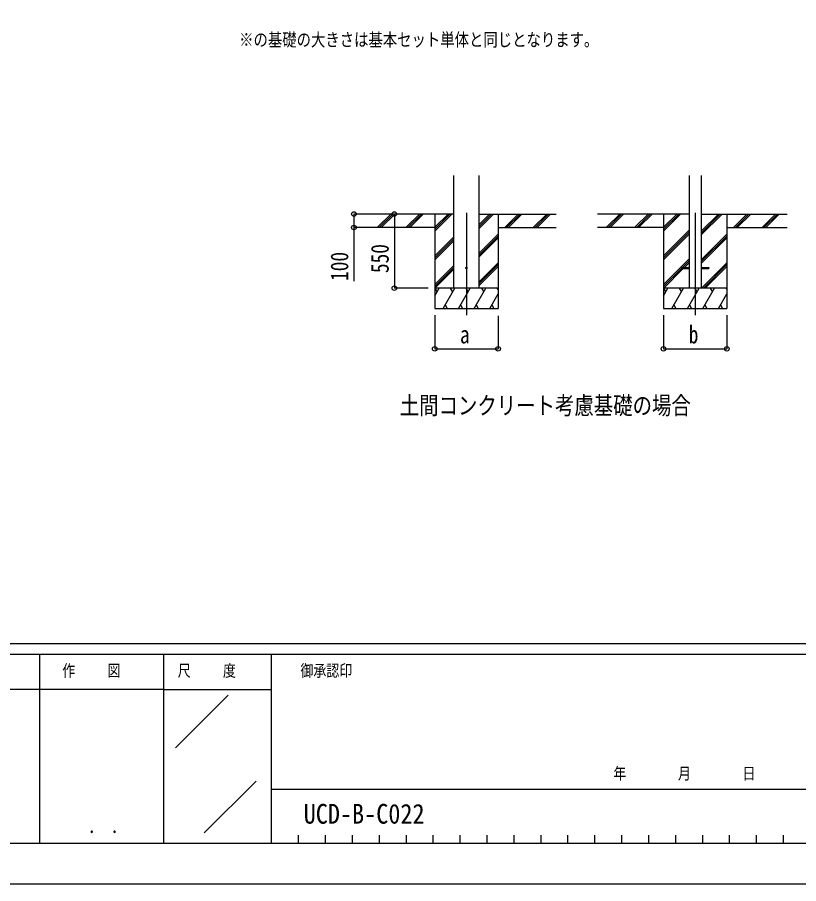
# Model space of a CAD drawing. Units: millimetres, scale not verified. Extents: x -16820 to 16820, y -11880 to 11880.
# Drawn here: x 6855 to 12655, y -11880 to -5453 of the extents above; entities that cross this region are included whole.
import ezdxf
from ezdxf.enums import TextEntityAlignment as Align

# ---------------------------------------------------------------- set-up
doc = ezdxf.new("R2010")
doc.units = ezdxf.units.MM
doc.header["$LTSCALE"] = 40
for name, color, linetype in [('0-2_USER1', 3, 'Continuous'), ('0-3_YKK_12', 2, 'Continuous'), ('0-4_YKK_13', 4, 'Continuous'), ('0-5_YKK_A1', 4, 'Continuous'), ('0-6_YKK_D', 6, 'Continuous'), ('0-7_YKK_ZWAK', 7, 'Continuous')]:
    doc.layers.add(name, color=color, linetype=linetype)
doc.styles.add('ＭＳ ゴシック', font='')
doc.styles.get('ＭＳ ゴシック').set_extended_font_data('MS Gothic')

msp = doc.modelspace()

# ---------------------------------------------------------------- linework, layer by layer
at = {"layer": '0-3_YKK_12'}
for p, q in [((10188.47, -6902.78), (10188.47, -7661.99)), ((11886.93, -6902.78), (11886.93, -7661.99))]:
    msp.add_line(p, q, dxfattribs=at)
at = {"layer": '0-4_YKK_13'}
for p, q in [((11786.93, -7307.49), (11786.93, -7316.49)), ((11786.93, -7307.49), (11841.73, -7307.49)), ((11786.93, -7316.49), (11841.73, -7316.49)), ((11932.13, -7307.49), (11986.93, -7307.49)), ((11932.13, -7316.49), (11986.93, -7316.49)), ((11986.93, -7307.49), (11986.93, -7316.49))]:
    msp.add_line(p, q, dxfattribs=at)
msp.add_circle((10188.47, -7311.99), 5, dxfattribs=at)
at = {"layer": '0-5_YKK_A1'}
for p, q in [((10094.72, -7461.99), (10094.72, -6626.64)), ((10282.22, -7461.99), (10282.22, -6626.64)), ((11841.73, -6626.64), (11841.73, -7461.99)), ((11932.13, -6626.64), (11932.13, -7461.99)), ((10094.72, -6911.99), (9462.52, -6911.99)), ((9529.21, -7010.59), (9627.8, -6911.99)), ((9541.95, -7011.99), (9641.95, -6911.99)), ((9556.09, -7011.99), (9656.09, -6911.99)), ((9741.34, -7010.59), (9839.94, -6911.99)), ((9754.08, -7011.99), (9854.08, -6911.99)), ((9768.22, -7011.99), (9868.22, -6911.99)), ((9953.47, -6911.99), (9953.47, -7611.99)), ((9953.47, -7038.87), (10080.35, -6911.99)), ((9953.47, -7024.73), (10066.21, -6911.99)), ((9953.47, -7010.59), (10052.07, -6911.99)), ((10282.22, -7018.49), (10388.72, -6911.99)), ((10282.22, -7004.35), (10374.58, -6911.99)), ((10282.22, -6990.21), (10360.44, -6911.99)), ((10282.22, -6911.99), (10854.09, -6911.99)), ((10423.47, -6911.99), (10423.47, -7611.99)), ((10472.57, -7011.99), (10572.57, -6911.99)), ((10486.71, -7011.99), (10586.71, -6911.99)), ((10500.85, -7011.99), (10600.85, -6911.99)), ((10684.7, -7011.99), (10784.7, -6911.99)), ((10698.84, -7011.99), (10798.84, -6911.99)), ((10712.98, -7011.99), (10812.98, -6911.99)), ((11841.73, -6911.99), (11160.98, -6911.99)), ((11227.67, -7010.59), (11326.26, -6911.99)), ((11240.4, -7011.99), (11340.41, -6911.99)), ((11254.55, -7011.99), (11354.55, -6911.99)), ((11439.8, -7010.59), (11538.4, -6911.99)), ((11452.54, -7011.99), (11552.54, -6911.99)), ((11466.68, -7011.99), (11566.68, -6911.99)), ((11651.93, -6911.99), (11651.93, -7611.99)), ((11651.93, -7038.87), (11778.81, -6911.99)), ((11651.93, -7024.73), (11764.67, -6911.99)), ((11651.93, -7010.59), (11750.53, -6911.99)), ((11932.13, -7067.04), (12087.18, -6911.99)), ((11932.13, -7052.9), (12073.04, -6911.99)), ((11932.13, -7038.75), (12058.89, -6911.99)), ((11932.13, -6911.99), (12570.14, -6911.99)), ((12121.93, -6911.99), (12121.93, -7611.99)), ((12171.03, -7011.99), (12271.03, -6911.99)), ((12185.17, -7011.99), (12285.17, -6911.99)), ((12199.31, -7011.99), (12299.31, -6911.99)), ((12383.16, -7011.99), (12483.16, -6911.99)), ((12397.3, -7011.99), (12497.3, -6911.99)), ((12411.44, -7011.99), (12511.44, -6911.99)), ((9953.47, -7011.99), (9462.52, -7011.99)), ((10282.22, -7202.34), (10423.47, -7061.09)), ((10423.47, -7011.99), (10854.09, -7011.99)), ((11651.93, -7011.99), (11160.98, -7011.99)), ((11651.93, -7222.72), (11841.73, -7032.92)), ((11651.93, -7236.86), (11841.73, -7047.06)), ((11651.93, -7251), (11841.73, -7061.2)), ((11932.13, -7250.89), (12121.93, -7061.09)), ((12121.93, -7011.99), (12570.14, -7011.99)), ((9953.47, -7222.72), (10094.72, -7081.47)), ((9953.47, -7236.86), (10094.72, -7095.61)), ((9953.47, -7251), (10094.72, -7109.75)), ((10282.22, -7216.48), (10423.47, -7075.23)), ((10282.22, -7230.62), (10423.47, -7089.37)), ((11932.13, -7265.03), (12121.93, -7075.23)), ((11932.13, -7279.17), (12121.93, -7089.37)), ((11651.93, -7434.85), (11841.73, -7245.05)), ((11793.43, -7307.49), (11841.73, -7259.19)), ((9953.47, -7434.85), (10094.72, -7293.6)), ((9953.47, -7448.99), (10094.72, -7307.74)), ((9954.61, -7461.99), (10094.72, -7321.89)), ((10282.22, -7414.47), (10423.47, -7273.22)), ((10282.22, -7428.61), (10423.47, -7287.36)), ((10282.22, -7442.75), (10423.47, -7301.5)), ((11651.93, -7448.99), (11786.93, -7313.99)), ((11653.07, -7461.99), (11798.57, -7316.49)), ((11807.57, -7307.49), (11841.73, -7273.34)), ((11933.15, -7461.99), (12121.93, -7273.22)), ((11947.3, -7461.99), (12121.93, -7287.36)), ((11961.44, -7461.99), (12121.93, -7301.5)), ((10423.47, -7461.99), (9953.47, -7461.99)), ((9953.47, -7518.16), (9985.9, -7461.99)), ((9970.9, -7487.97), (9955.9, -7461.99)), ((10014.77, -7611.99), (10101.37, -7461.99)), ((10086.37, -7487.97), (10071.37, -7461.99)), ((10130.24, -7611.99), (10216.84, -7461.99)), ((10201.84, -7487.97), (10186.84, -7461.99)), ((10245.71, -7611.99), (10332.31, -7461.99)), ((10317.31, -7487.97), (10302.31, -7461.99)), ((10361.18, -7611.99), (10423.47, -7504.1)), ((10423.47, -7471.85), (10417.78, -7461.99)), ((12121.93, -7461.99), (11651.93, -7461.99)), ((11651.93, -7518.16), (11684.36, -7461.99)), ((11669.36, -7487.97), (11654.36, -7461.99)), ((11713.23, -7611.99), (11799.83, -7461.99)), ((11784.83, -7487.97), (11769.83, -7461.99)), ((11828.7, -7611.99), (11915.3, -7461.99)), ((11900.3, -7487.97), (11885.3, -7461.99)), ((11944.17, -7611.99), (12030.77, -7461.99)), ((12015.77, -7487.97), (12000.77, -7461.99)), ((12059.64, -7611.99), (12121.93, -7504.1)), ((12121.93, -7471.85), (12116.24, -7461.99)), ((9953.47, -7611.99), (10423.47, -7611.99)), ((10029.77, -7586.01), (10044.77, -7611.99)), ((10145.24, -7586.01), (10160.23, -7611.99)), ((10260.71, -7586.01), (10275.71, -7611.99)), ((10376.18, -7586.01), (10391.18, -7611.99)), ((11651.93, -7611.99), (12121.93, -7611.99)), ((11728.23, -7586.01), (11743.22, -7611.99)), ((11843.7, -7586.01), (11858.69, -7611.99)), ((11959.17, -7586.01), (11974.17, -7611.99)), ((12074.64, -7586.01), (12089.63, -7611.99))]:
    msp.add_line(p, q, dxfattribs=at)
at = {"layer": '0-6_YKK_D'}
for p, q in [((9528.13, -6911.99), (9352.47, -6911.99)), ((9903.47, -6911.99), (9652.47, -6911.99)), ((9653.47, -6911.99), (9653.47, -7461.99)), ((9528.13, -7011.99), (9352.47, -7011.99)), ((9903.47, -7461.99), (9652.47, -7461.99)), ((9953.47, -7661.99), (9953.47, -7912.99)), ((10423.47, -7666.06), (10423.47, -7912.99)), ((11651.93, -7661.99), (11651.93, -7912.99)), ((12121.93, -7661.99), (12121.93, -7912.99)), ((9953.47, -7911.99), (10423.47, -7911.99)), ((11651.93, -7911.99), (12121.93, -7911.99))]:
    msp.add_line(p, q, dxfattribs=at)
msp.add_lwpolyline([(9353.47, -6911.99), (9353.47, -7011.99), (9353.47, -7410.84)], dxfattribs=at)
for centre in [(9353.47, -6911.99), (9653.47, -6911.99), (9353.47, -7011.99), (9653.47, -7461.99), (9953.47, -7911.99), (10423.47, -7911.99), (11651.93, -7911.99), (12121.93, -7911.99)]:
    msp.add_circle(centre, 17, dxfattribs=at)
at = {"layer": '0-7_YKK_ZWAK'}
for p, q in [((15580.08, -10100), (-15619.92, -10100)), ((7020.08, -10180), (7020.08, -11580)), ((7940.08, -10180), (7940.08, -11580)), ((8740.08, -10180), (7940.08, -10180)), ((12870.08, -10180), (8740.08, -10180)), ((8740.08, -10180), (8740.08, -11580)), ((7940.08, -10440), (5180.08, -10440)), ((7940.08, -10440), (8740.08, -10440)), ((8028.42, -10873.16), (8420.15, -10481.43)), ((8242.69, -11503.95), (8627.57, -11119.07)), ((8740.08, -11180), (12870.08, -11180)), ((8940.08, -11520), (8940.08, -11580)), ((9140.08, -11520), (9140.08, -11580)), ((9340.08, -11520), (9340.08, -11580)), ((9540.08, -11520), (9540.08, -11580)), ((9740.08, -11520), (9740.08, -11580)), ((9940.08, -11520), (9940.08, -11580)), ((10140.08, -11520), (10140.08, -11580)), ((10340.08, -11520), (10340.08, -11580)), ((10540.08, -11520), (10540.08, -11580)), ((10740.08, -11520), (10740.08, -11580)), ((10940.08, -11520), (10940.08, -11580)), ((11140.08, -11520), (11140.08, -11580)), ((11340.08, -11520), (11340.08, -11580)), ((11540.08, -11520), (11540.08, -11580)), ((11740.08, -11520), (11740.08, -11580)), ((11940.08, -11520), (11940.08, -11580)), ((12140.08, -11520), (12140.08, -11580)), ((12340.08, -11520), (12340.08, -11580)), ((12540.08, -11520), (12540.08, -11580)), ((5180.08, -11580), (7940.08, -11580)), ((7940.08, -11580), (8740.08, -11580)), ((8740.08, -11580), (12870.08, -11580))]:
    msp.add_line(p, q, dxfattribs=at)
msp.add_lwpolyline([(-16820, -11880), (16820, -11880), (16820, 11880), (-16820, 11880)], close=True, dxfattribs=at)
msp.add_lwpolyline([(7940.08, -10180), (5180.08, -10180), (5180.08, -11580)], dxfattribs=at)

# ---------------------------------------------------------------- texts
at = {"layer": '0-2_USER1', "style": 'ＭＳ ゴシック'}
for s, height, width, p in [('※の基礎の大きさは基本セット単体と同じとなります。', 97.75, 0.8, (8501.28, -5696.8)), ('土間コンクリート考慮基礎の場合', 132, 0.8, (9693.72, -8437.97)), ('UCD-B-C022', 146.6, 0.9, (8980.42, -11478.81))]:
    msp.add_text(s, height=height, dxfattribs=dict(at, width=width)).set_placement(p, align=Align.BOTTOM_LEFT)
at = {"layer": '0-6_YKK_D', "style": 'ＭＳ ゴシック', "width": 0.8}
for s, p in [('550', (9651.25, -7350.19)), ('100', (9351.25, -7408.61))]:
    msp.add_text(s, height=132, rotation=90, dxfattribs=at).set_placement(p, align=Align.BOTTOM_LEFT)
for s, p in [('a', (10140.47, -7911.19)), ('b', (11838.93, -7911.19))]:
    msp.add_text(s, height=132, dxfattribs=at).set_placement(p, align=Align.BOTTOM_LEFT)
at = {"layer": '0-7_YKK_ZWAK', "style": 'ＭＳ ゴシック', "width": 0.8}
for s, height, p in [('作     図', 87.98, (7188.88, -10370)), ('尺     度', 87.98, (8045.68, -10370)), ('御承認印', 87.98, (8956.55, -10370)), ('年        月        日', 87.98, (11279.63, -11132.86)), ('． ．', 103.7, (7380, -11537.41))]:
    msp.add_text(s, height=height, dxfattribs=at).set_placement(p, align=Align.BOTTOM_LEFT)

doc.saveas('drawing.dxf')
